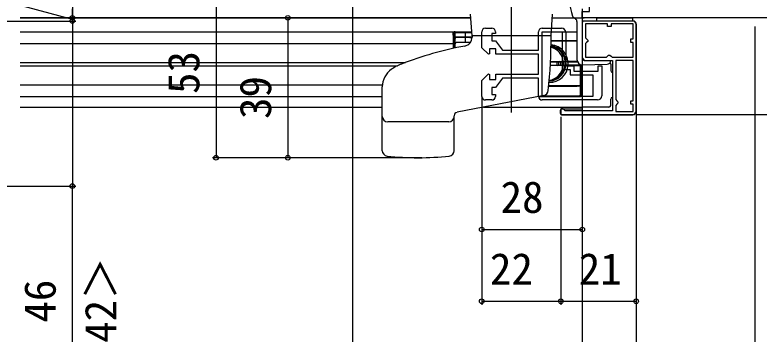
# Model space of a CAD drawing. Units: millimetres, scale not verified. Extents: x -525 to 525, y -783 to 778.
# Drawn here: x -2 to 205.2, y -651.9 to -562.9 of the extents above; entities that cross this region are included whole.
import ezdxf
from ezdxf.enums import TextEntityAlignment as Align

# ---------------------------------------------------------------- set-up
doc = ezdxf.new("R2010")
doc.units = ezdxf.units.MM
doc.header["$LTSCALE"] = 4
for name, color, linetype in [('0-2_YKK_11', 7, 'Continuous'), ('0-3_YKK_11E', 7, 'Continuous'), ('0-4_YKK_12', 2, 'Continuous'), ('0-5_YKK_13', 4, 'Continuous'), ('0-7_YKK_D', 6, 'Continuous')]:
    doc.layers.add(name, color=color, linetype=linetype)
doc.styles.add('ＭＳ ゴシック', font='')
doc.styles.get('ＭＳ ゴシック').set_extended_font_data('MS Gothic')

msp = doc.modelspace()

# ---------------------------------------------------------------- linework, layer by layer
at = {"layer": '0-2_YKK_11'}
msp.add_line((171, -589.6), (171, -565.6), dxfattribs=at)
for points in [[(220, -563.7), (156, -563.7), (156, -561.9), (158, -561.9), (158, -553.7), (161.3, -553.7)], [(170, -564.6), (156, -564.6), (156, -574.6)], [(157, -575.6), (164.4, -575.6), (164.4, -589.6), (151.2, -589.6), (151, -589.4), (150.7, -589.1), (150, -589.1), (150, -590.6), (170, -590.6)]]:
    msp.add_lwpolyline(points, dxfattribs=at)
for points in [[(164.3, -574.7), (170.2, -574.7), (170.2, -570.6), (169.5, -570.6), (169.5, -569.6), (170.2, -569.6), (170.2, -565.4), (164, -565.4), (164, -566.1), (163, -566.1), (163, -565.4), (156.9, -565.4), (156.9, -569.3), (157.2, -569.6), (157.5, -569.9), (157.5, -570.3), (157.2, -570.6), (156.9, -570.9), (156.9, -574.7), (162.7, -574.7), (163, -574.4), (163.3, -574.1), (163.7, -574.1), (164, -574.4)], [(165.3, -575.6), (165.3, -586.5), (165.6, -586.8), (165.9, -587.1), (165.9, -587.5), (165.6, -587.8), (165.3, -588.1), (165.3, -589.8), (170.2, -589.8), (170.2, -587.8), (169.5, -587.8), (169.5, -586.8), (170.2, -586.8), (170.2, -575.6)]]:
    msp.add_lwpolyline(points, close=True, dxfattribs=at)
for centre, start, end in [((170, -565.6), 0.00001, 89.99999), ((157, -574.6), 180.00001, 269.99999), ((170, -589.6), 270.00001, 359.99999)]:
    msp.add_arc(centre, 1, start, end, dxfattribs=at)
at = {"layer": '0-3_YKK_11E'}
for p, q in [((129, -566.6), (130.8, -566.6)), ((144.8, -566.6), (150.2, -566.6)), ((130.8, -586.6), (129, -586.6)), ((160.2, -586.6), (144.8, -586.6))]:
    msp.add_line(p, q, dxfattribs=at)
for points in [[(128, -585.6), (128, -581.176), (129.83, -579.346), (130.2, -579.5), (130.2, -580.9), (131.9, -580.9), (131.9, -579.4), (143.8, -579.4), (143.8, -573.8), (131.9, -573.8), (131.9, -572.3), (130.2, -572.3), (130.2, -573.7), (129.83, -573.854), (128, -572.024), (128, -567.6)], [(131.8, -567.6), (131.8, -568.1), (130.8, -568.1), (130.8, -570.1), (131.8, -570.1), (133.8, -572.7), (143.8, -572.7), (143.8, -567.6)], [(151.4, -567.8), (151.4, -577.1), (153.6, -577.1), (153.6, -578.6), (160.4, -578.6), (160.4, -577.1), (161.4, -577.1), (161.4, -585.4)], [(143.8, -585.6), (143.8, -580.5), (133.8, -580.5), (131.8, -583.1), (130.8, -583.1), (130.8, -585.1), (131.8, -585.1), (131.8, -585.6)]]:
    msp.add_lwpolyline(points, dxfattribs=at)
msp.add_lwpolyline([(144.8, -585.6), (144.8, -567.6), (150.4, -567.6), (150.4, -578.1), (152.6, -578.1), (152.6, -579.6), (158.9, -579.6), (158.9, -585.6)], close=True, dxfattribs=at)
for centre, radius, start, end in [((129, -567.6), 1, 90.00001, 179.99999), ((130.8, -567.6), 1, 0.00001, 89.99999), ((144.8, -567.6), 1, 90.00001, 179.99999), ((150.2, -567.8), 1.2, 0.00001, 89.99999), ((129, -585.6), 1, 180.00001, 269.99999), ((130.8, -585.6), 1, 270.00001, 359.99999), ((144.8, -585.6), 1, 180.00001, 269.99999), ((160.2, -585.4), 1.2, 270.00001, 359.99999)]:
    msp.add_arc(centre, radius, start, end, dxfattribs=at)
at = {"layer": '0-4_YKK_12'}
for p, q in [((124.955, -563.692), (-0.498, -563.695)), ((-0.498, -563.696), (124.956, -563.7)), ((147.655, -563.696), (156.5, -563.7)), ((147.655, -563.696), (153.721, -563.7)), ((156.5, -564.6), (156, -564.6)), ((-0.498, -567.6), (125.228, -567.6)), ((120, -567.6), (120.001, -572.227)), ((147.382, -567.6), (154.5, -567.6)), ((-0.498, -570.85), (120.001, -570.85)), ((156, -574.6), (156, -575.1)), ((-0.498, -576.15), (106.736, -576.15)), ((-0.498, -577.05), (104.537, -577.05)), ((-0.498, -582.35), (100.336, -582.35)), ((-0.498, -585.6), (100.305, -585.6)), ((143.851, -585.6), (155.503, -585.6)), ((156, -586.733), (156, -589.1)), ((-0.498, -588.6), (100.305, -588.6)), ((128.495, -588.6), (156, -588.6))]:
    msp.add_line(p, q, dxfattribs=at)
at = {"layer": '0-5_YKK_13'}
for p, q in [((136.305, -579.075), (136.305, -521.251)), ((136.305, -590.074), (136.305, -534.7)), ((156, -561.165), (156, -575.1)), ((147.305, -568.7), (147.725, -562.7)), ((154.5, -564.7), (154.5, -575.306)), ((156, -565.1), (156, -574.6)), ((156, -565.1), (156, -574.6)), ((170.1, -564.6), (156.5, -564.6)), ((170.1, -564.6), (156.5, -564.6)), ((171.1, -589.7), (171.1, -565.6)), ((171.1, -589.7), (171.1, -565.6)), ((120.003, -568.567), (120.003, -567.6)), ((120.5, -572.118), (120.5, -567.467)), ((120.5, -567.868), (120.5, -572.118)), ((125.248, -567.868), (120.5, -567.868)), ((125.305, -569.067), (120.503, -569.067)), ((120.503, -572.117), (120.503, -569.667)), ((124.666, -569.167), (121.003, -569.167)), ((123.5, -570.618), (123.5, -567.868)), ((124.666, -569.167), (124.988, -569.167)), ((125.003, -569.167), (124.988, -569.167)), ((125.305, -569.167), (125.003, -569.167)), ((125.305, -568.7), (125.305, -569.103)), ((147.305, -568.7), (125.305, -568.7)), ((124.794, -570.618), (121, -570.618)), ((154.5, -570.217), (147.298, -570.217)), ((154.5, -570.118), (147.299, -570.118)), ((156, -570.618), (156, -574.967)), ((147.129, -575.967), (150.727, -575.967)), ((147.129, -575.967), (150.425, -575.967)), ((147.134, -575.868), (151.224, -575.868)), ((149.003, -576.967), (149.003, -575.967)), ((154.671, -575.868), (151.475, -575.868)), ((152.029, -575.967), (154.653, -575.967)), ((156.5, -575.6), (163.9, -575.6)), ((163.9, -575.626), (163.9, -575.6)), ((150.727, -576.967), (147.077, -576.967)), ((147.083, -576.868), (151.224, -576.868)), ((149.503, -576.667), (149.503, -576.267)), ((149.503, -576.667), (149.503, -576.267)), ((150, -576.568), (150, -576.168)), ((156, -576.868), (151.475, -576.868)), ((152.029, -576.967), (155.503, -576.967)), ((155.503, -576.722), (155.503, -585.6)), ((156, -585.467), (156, -576.806)), ((156.039, -576.806), (162.926, -576.626)), ((163.9, -576.6), (163.9, -578.4)), ((163.9, -576.6), (163.9, -578.4)), ((100.305, -600.738), (100.305, -582.955)), ((146.649, -582.717), (154.59, -582.717)), ((155.5, -582.618), (146.658, -582.618)), ((155.003, -582.717), (154.59, -582.717)), ((145.319, -585.313), (121.114, -590.042)), ((144.533, -585.467), (155.003, -585.467)), ((163.9, -588.1), (163.9, -586.4)), ((163.9, -588.1), (163.9, -586.4)), ((156, -586.6), (156, -589.1)), ((156, -586.6), (156, -589.1)), ((149.9, -590.4), (149.9, -589.4)), ((149.9, -590.4), (149.9, -589.4)), ((150.2, -589.1), (156, -589.1)), ((150.2, -589.1), (156, -589.1)), ((163.4, -588.6), (156, -588.6)), ((163.4, -588.6), (156, -588.6)), ((120.305, -600.738), (120.305, -591.024)), ((150.2, -590.7), (170.1, -590.7)), ((150.2, -590.7), (170.1, -590.7)), ((118.805, -592.7), (101.805, -592.7))]:
    msp.add_line(p, q, dxfattribs=at)
for points in [[(147.305, -568.7), (125.305, -568.7), (124.886, -562.7)], [(150.425, -576.967), (150.54, -576.967), (150.592, -576.967), (150.638, -576.967), (150.675, -576.967), (150.704, -576.967), (150.719, -576.967), (150.727, -576.967)], [(155.503, -584.967), (155.503, -583.217), (155.503, -582.217), (155.503, -576.722)]]:
    msp.add_lwpolyline(points, dxfattribs=at)
msp.add_lwpolyline([(160, -564.6), (160, -563.68), (170, -563.68), (170, -564.6)], close=True, dxfattribs=at)
msp.add_lwpolyline([(160, -564.6), (160, -563.68), (170, -563.68), (170, -564.6)], close=True, dxfattribs=at)
for centre, radius, start, end in [((164.281, -558.95), 11.781, 159.83561, 201.12667), ((154.225, -562.836), 1, 201.12667, 248.75687), ((153.5, -564.7), 1, 0, 68.75687), ((156.5, -565.1), 0.5, 90, 180), ((156.5, -565.1), 0.5, 90, 180), ((170.1, -565.6), 1, 0, 90), ((170.1, -565.6), 1, 0, 90), ((120.503, -568.567), 0.5, 180, 270), ((121.003, -569.667), 0.5, 90, 180), ((122.805, -569.103), 2.5, 280.59956, 0), ((125.003, -569.667), 0.5, 53.57084, 90), ((-2.695, -568.7), 150, 354.14801, 0), ((141.66, -669.854), 100, 100.59956, 111.12437), ((121, -571.118), 0.5, 90, 180), ((146.803, -576.467), 5.25, 269.30525, 84.74692), ((146.5, -576.368), 5, 273.09638, 81.01904), ((146.5, -576.368), 4.75, 273.51451, 80.60091), ((146.003, -576.467), 4.75, 6.04233, 74.51424), ((149.203, -576.267), 0.3, 0, 90), ((149.203, -576.267), 0.3, 0, 90), ((149.7, -576.168), 0.3, 0, 90), ((146.003, -576.467), 4.75, 353.95767, 6.04233), ((156, -575.306), 1.5, 180, 270), ((156.5, -575.1), 0.5, 180, 270), ((162.9, -575.626), 1, 271.5, 0), ((106.305, -582.955), 6, 124.8499, 180), ((110.305, -588.7), 13, 111.12437, 124.8499), ((146.003, -576.467), 4.75, 279.50599, 353.95767), ((149.203, -576.667), 0.3, 270, 0), ((149.203, -576.667), 0.3, 270, 360), ((149.7, -576.568), 0.3, 270, 0), ((156, -575.306), 1.5, 270, 271.5), ((163.4, -576.6), 0.5, 0, 51.37693), ((163.4, -576.6), 0.5, 0, 51.37693), ((164.4, -578.4), 0.5, 180, 270), ((164.4, -578.4), 0.5, 180, 270), ((155.003, -582.217), 0.5, 270, 0), ((155.5, -582.118), 0.5, 270, 0), ((145.031, -583.841), 1.5, 281.05459, 354.14801), ((155.003, -584.967), 0.5, 270, 0), ((164.4, -586.4), 0.5, 90, 180), ((164.4, -586.4), 0.5, 90, 180), ((163.4, -588.1), 0.5, 270, 0), ((163.4, -588.1), 0.5, 270, 0), ((121.305, -591.024), 1, 101.05459, 180), ((150.2, -589.4), 0.3, 90, 180), ((150.2, -589.4), 0.3, 90, 180), ((150.2, -590.4), 0.3, 180, 270), ((150.2, -590.4), 0.3, 180, 270), ((170.1, -589.7), 1, 270, 0), ((170.1, -589.7), 1, 270, 0), ((101.805, -591.2), 1.5, 180, 270), ((118.805, -591.2), 1.5, 270, 0), ((101.805, -600.738), 1.5, 180, 263.78381), ((118.805, -600.738), 1.5, 276.21619, 0), ((110.305, -522.7), 80, 263.78381, 276.21619)]:
    msp.add_arc(centre, radius, start, end, dxfattribs=at)
at = {"layer": '0-7_YKK_D'}
for p, q in [((14.003, -448.7), (14.003, -563.7)), ((54.005, -549.698), (54.003, -602.698)), ((92.003, -549.698), (92.003, -703.7)), ((14.003, -563.7), (14.003, -561.2)), ((-130.1, -564.6), (15.003, -564.6)), ((14.003, -563.7), (14.003, -564.6)), ((14.003, -563.7), (14.003, -564.6)), ((14.003, -564.6), (14.003, -610.6)), ((14.003, -564.6), (14.003, -567.1)), ((15.003, -563.7), (15.003, -563.7)), ((15.003, -564.6), (15.003, -564.6)), ((75.229, -563.698), (73.004, -563.697)), ((74.004, -563.698), (74.003, -602.698)), ((156, -563.8), (156, -623.699)), ((156, -564.2), (156, -723.7)), ((156, -564.2), (156, -703.7)), ((156, -564.2), (156, -723.7)), ((204.001, -566.164), (204.001, -743.7)), ((204.001, -567.164), (204.001, -743.7)), ((204.001, -582.7), (204.001, -723.7)), ((128, -585.827), (128, -643.699)), ((128, -585.827), (128, -623.699)), ((171, -589.693), (171, -643.699)), ((171, -589.701), (171, -683.7)), ((171, -589.701), (171, -683.7)), ((150, -591.3), (150, -643.699)), ((150, -591.3), (150, -643.699)), ((170.999, -590.6), (273.001, -590.6)), ((111.305, -602.7), (53.003, -602.698)), ((110.305, -602.7), (73.003, -602.698)), ((-148, -610.6), (15.003, -610.6)), ((14.003, -666.096), (14.003, -610.6)), ((128, -622.699), (156, -622.699)), ((128, -642.699), (150, -642.699)), ((150, -642.699), (171, -642.699))]:
    msp.add_line(p, q, dxfattribs=at)
msp.add_lwpolyline([(14.003, -564.15), (-5.997, -558.727), (-5.997, -535.296)], dxfattribs=at)
for centre, radius in [((14.003, -563.7), 0.637), ((14.003, -563.7), 0.625), ((74.004, -563.698), 0.637), ((14.003, -564.6), 0.637), ((14.003, -564.6), 0.625), ((54.003, -602.698), 0.637), ((74.003, -602.698), 0.637), ((14.003, -610.6), 0.637), ((128, -622.699), 0.637), ((156, -622.699), 0.637), ((128, -642.699), 0.637), ((150, -642.699), 0.637), ((150, -642.699), 0.637), ((171, -642.699), 0.637)]:
    msp.add_circle(centre, radius, dxfattribs=at)

# ---------------------------------------------------------------- texts
at = {"layer": '0-7_YKK_D', "style": 'ＭＳ ゴシック'}
for s, rotation, p in [('53', 89.998, (52.003, -584.925)), ('39', 89.998, (72.003, -591.891)), ('＜42＞', 90, (28.89, -666.278)), ('46', 90, (12.003, -648.653))]:
    msp.add_text(s, height=8.798, rotation=rotation, dxfattribs=at).set_placement(p, align=Align.BOTTOM_LEFT)
for s, p in [('28', (133.239, -620.699)), ('22', (130.273, -640.699)), (' 21', (149.026, -640.699))]:
    msp.add_text(s, height=8.798, dxfattribs=at).set_placement(p, align=Align.BOTTOM_LEFT)

doc.saveas('drawing.dxf')
